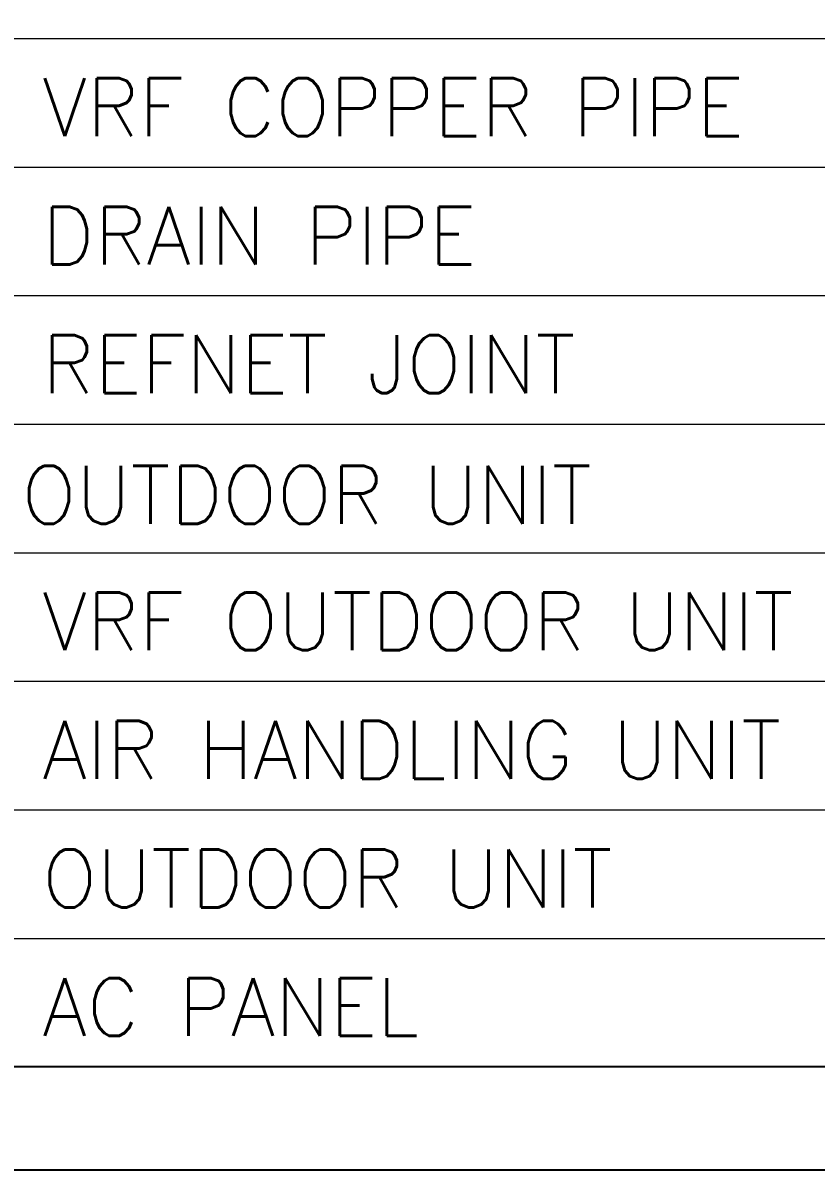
# Model space of a CAD drawing. Extents: x 3505867 to 3988380, y -625948 to -590408.
# Drawn here: x 3912899 to 3914681, y -625948 to -623369 of the extents above; entities that cross this region are included whole.
import ezdxf

# ---------------------------------------------------------------- set-up
doc = ezdxf.new("R2010")
doc.units = 0
doc.header["$LTSCALE"] = 6
doc.header["$MEASUREMENT"] = 0
doc.linetypes.add('ACAD_ISO04W100', pattern=[30, 24, -3, 0, -3])
doc.linetypes.add('CONTINU', pattern=[0])
doc.layers.get('0').update_dxf_attribs({"linetype": 'CONTINUOUS'})
doc.layers.add('axes', color=40, linetype='ACAD_ISO04W100', lineweight=25)
doc.layers.add('ELE-LIGHTING WIRRING', color=7, linetype='CONTINUOUS')
doc.styles.get("Standard").update_dxf_attribs({"font": 'SIMPLEX'})

msp = doc.modelspace()

# ---------------------------------------------------------------- linework, layer by layer
for points in [[(3939046.7, -593936.6), (3939046.7, -625948), (3893965.5, -625948), (3893965.5, -593936.6)], [(3938814.9, -594168.4), (3938814.9, -625716.2), (3894197.3, -625716.2), (3894197.3, -594168.4)]]:
    msp.add_lwpolyline(points, close=True)
at = {"layer": 'axes', "color": 7, "linetype": 'CONTINU', "lineweight": 0}
for p, q in [((3911202.1, -623404.3), (3916161.7, -623404.3)), ((3911202.1, -623693.3), (3916161.7, -623693.3)), ((3911202.1, -623982.3), (3916161.7, -623982.3)), ((3911202.1, -624271.2), (3916161.7, -624271.2)), ((3911202.1, -624560.2), (3916161.7, -624560.2)), ((3911202.1, -624849.2), (3916161.7, -624849.2)), ((3911202.1, -625138.2), (3916161.7, -625138.2)), ((3911202.1, -625427.2), (3916161.7, -625427.2)), ((3911202.1, -625716.2), (3916161.7, -625716.2))]:
    msp.add_line(p, q, dxfattribs=at)

# ---------------------------------------------------------------- texts
at = {"layer": 'ELE-LIGHTING WIRRING', "color": 7, "linetype": 'CONTINU', "lineweight": 0, "char_height": 130, "width": 3616.807, "attachment_point": 1}
for s, insert in [('{\\C256;VRF COPPER PIPE}', (3912942.4, -623493.6)), ('{\\C256;DRAIN PIPE}', (3912942.4, -623782.6)), ('{\\C256;REFNET JOINT}', (3912942.4, -624071.5)), ('{\\C256; OUTDOOR UNIT}', (3912806.8, -624365)), ('{\\C256;VRF OUTDOOR UNIT}', (3912942.4, -624649.5)), ('{\\C256;AIR HANDLING UNIT}', (3912942.4, -624938.5)), ('{\\C256;OUTDOOR UNIT}', (3912942.4, -625227.5)), ('{\\C256;AC PANEL}', (3912942.4, -625516.5))]:
    msp.add_mtext(s, dxfattribs=dict(at, insert=insert))

doc.saveas('drawing.dxf')
